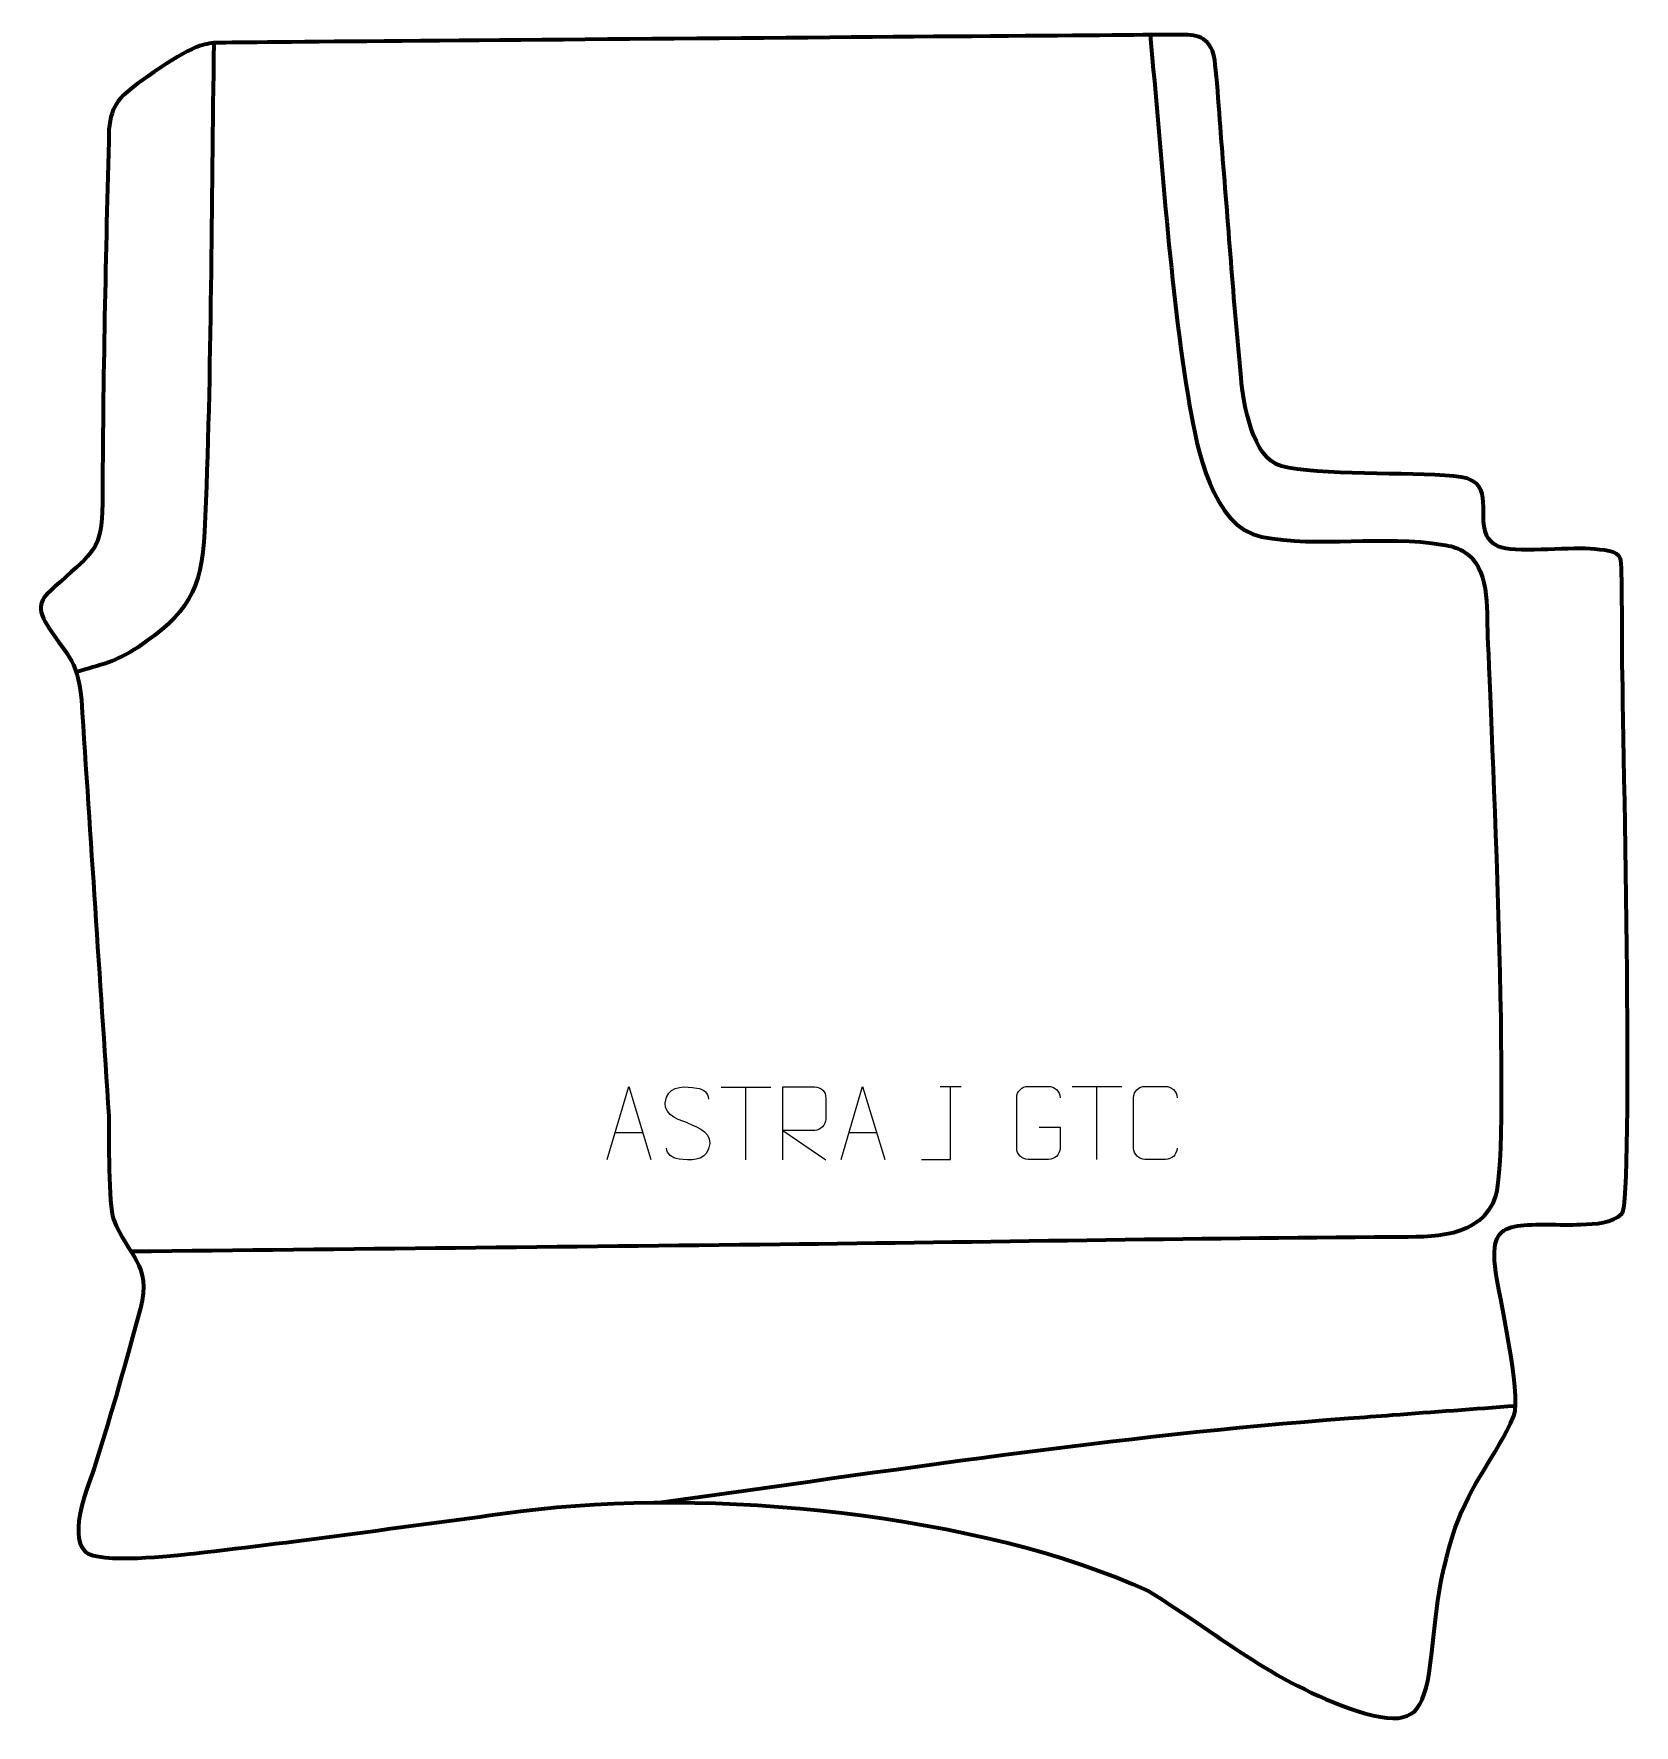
# Model space of a CAD drawing. Header units: millimetres. Extents: x 1101 to 1648, y 204 to 783.
import ezdxf

# ---------------------------------------------------------------- set-up
doc = ezdxf.new("R2010")
doc.units = ezdxf.units.MM
doc.header["$MEASUREMENT"] = 0
doc.layers.add('layer 2', color=7, linetype='Continuous')
doc.layers.add('layer 3', color=7, linetype='Continuous')

msp = doc.modelspace()

# ---------------------------------------------------------------- linework, layer by layer
at = {"layer": 'layer 2', "color": 142, "lineweight": 158}
for points, knots in [([(1482.594, 782.5936), (1486.7543, 740.8839), (1489.1538, 696.8461), (1496.1515, 655.6869), (1496.1515, 655.6869), (1498.5516, 641.5702), (1503.9842, 614.1744), (1520.7077, 610.911), (1520.7077, 610.911), (1540.176, 607.1119), (1562.4376, 611.6403), (1582.8739, 608.227), (1582.8739, 608.227), (1585.4043, 607.7715), (1587.2802, 607.2841), (1589.5669, 606.0998), (1589.5669, 606.0998), (1599.0043, 600.6389), (1597.6495, 586.6954), (1598.0322, 576.9612), (1598.0322, 576.9612), (1599.0801, 550.3135), (1606.0974, 402.0814), (1600.727, 385.3526), (1600.727, 385.3526), (1596.0209, 370.693), (1578.7133, 371.4205), (1565.8553, 371.3457), (1565.8553, 371.3457), (1496.0129, 370.9398), (1425.9569, 369.6204), (1356.0844, 368.837), (1356.0844, 368.837), (1282.1131, 368.0076), (1208.141, 367.2478), (1134.1699, 366.3987)], [0, 0, 0, 0, 0.1, 0.1, 0.1, 0.1, 0.2, 0.2, 0.2, 0.2, 0.3, 0.3, 0.3, 0.3, 0.4, 0.4, 0.4, 0.4, 0.5, 0.5, 0.5, 0.5, 0.6, 0.6, 0.6, 0.6, 0.7, 0.7, 0.7, 0.7, 0.8, 0.8, 0.8, 0.8, 1, 1, 1, 1]), ([(1162.4506, 779.8536), (1161.4186, 724.3351), (1161.7651, 668.108), (1159.2482, 612.7073), (1159.2482, 612.7073), (1158.3366, 592.6415), (1153.1248, 584.3109), (1136.4434, 573.0991), (1136.4434, 573.0991), (1129.2357, 568.2547), (1123.4905, 566.9939), (1115.3695, 564.6466)], [0, 0, 0, 0, 0.25, 0.25, 0.25, 0.25, 0.5, 0.5, 0.5, 0.5, 1, 1, 1, 1]), ([(1314.7114, 280.5971), (1394.0388, 291.4586), (1470.5067, 303.4894), (1550.4304, 309.3968), (1550.4304, 309.3968), (1555.4456, 309.7728), (1560.4609, 310.1488), (1565.4762, 310.5248), (1565.4762, 310.5248), (1579.519, 311.5775), (1593.5618, 312.6303), (1607.6046, 313.6831)], [0, 0, 0, 0, 0.25, 0.25, 0.25, 0.25, 0.5, 0.5, 0.5, 0.5, 1, 1, 1, 1])]:
    msp.add_open_spline(points, degree=3, knots=knots, dxfattribs=at)
at = {"layer": 'layer 2', "color": 250, "lineweight": 9}
for points, knots in [([(1296.9424, 397.9476), (1296.9424, 397.9476), (1304.3134, 422.9011), (1304.3134, 422.9011), (1304.3134, 422.9011), (1304.3134, 422.9011), (1311.8833, 397.9476), (1311.8833, 397.9476)], [0, 0, 0, 0, 0.33333333, 0.33333333, 0.33333333, 0.33333333, 1, 1, 1, 1]), ([(1324.4129, 410.4244), (1320.1646, 411.8948), (1315.2565, 413.6906), (1317.2616, 419.2109), (1317.2616, 419.2109), (1318.7651, 423.3508), (1323.9787, 422.9623), (1327.5823, 422.3612), (1327.5823, 422.3612), (1330.4429, 421.884), (1331.3076, 420.6708), (1331.6182, 418.5867)], [0, 0, 0, 0, 0.25, 0.25, 0.25, 0.25, 0.5, 0.5, 0.5, 0.5, 1, 1, 1, 1]), ([(1357.0755, 397.7738), (1357.0755, 397.7738), (1357.0755, 422.7273), (1357.0755, 422.7273), (1357.0755, 422.7273), (1360.6703, 422.7273), (1364.2658, 422.7273), (1367.861, 422.7273), (1367.861, 422.7273), (1370.1863, 422.6896), (1371.7436, 421.1996), (1371.7395, 418.8332), (1371.7395, 418.8332), (1371.7391, 416.7977), (1371.7391, 413.7383), (1371.7395, 411.7023), (1371.7395, 411.7023), (1371.733, 409.8268), (1369.9207, 407.885), (1367.9112, 407.8659), (1367.9112, 407.8659), (1367.9112, 407.8659), (1357.0755, 407.8659), (1357.0755, 407.8659), (1357.0755, 407.8659), (1357.0755, 407.8659), (1371.7302, 397.7738), (1371.7302, 397.7738)], [0, 0, 0, 0, 0.125, 0.125, 0.125, 0.125, 0.25, 0.25, 0.25, 0.25, 0.375, 0.375, 0.375, 0.375, 0.5, 0.5, 0.5, 0.5, 0.625, 0.625, 0.625, 0.625, 0.75, 0.75, 0.75, 0.75, 1, 1, 1, 1]), ([(1376.9424, 397.9476), (1376.9424, 397.9476), (1384.3134, 422.9011), (1384.3134, 422.9011), (1384.3134, 422.9011), (1384.3134, 422.9011), (1391.8833, 397.9476), (1391.8833, 397.9476)], [0, 0, 0, 0, 0.33333333, 0.33333333, 0.33333333, 0.33333333, 1, 1, 1, 1]), ([(1404.3909, 397.9475), (1404.3909, 397.9475), (1414.4129, 397.9475), (1414.4129, 397.9475), (1414.4129, 397.9475), (1414.4129, 397.9475), (1414.4129, 422.9011), (1414.4129, 422.9011)], [0, 0, 0, 0, 0.33333333, 0.33333333, 0.33333333, 0.33333333, 1, 1, 1, 1]), ([(1444.6678, 408.9333), (1444.6678, 408.9333), (1451.8359, 408.9333), (1451.8359, 408.9333), (1451.8359, 408.9333), (1451.8359, 408.9333), (1451.8359, 401.7652), (1451.8359, 401.7652), (1451.8359, 401.7652), (1451.6962, 399.4418), (1450.019, 397.9622), (1447.8712, 397.9514), (1447.8712, 397.9514), (1445.5394, 397.9518), (1443.2074, 397.9518), (1440.8759, 397.9514), (1440.8759, 397.9514), (1438.951, 397.846), (1436.9788, 399.7305), (1436.99, 401.7478), (1436.99, 401.7478), (1436.9904, 407.5179), (1436.9904, 413.2876), (1436.99, 419.0569), (1436.99, 419.0569), (1436.9942, 421.195), (1438.741, 422.9142), (1440.8933, 422.9008), (1440.8933, 422.9008), (1443.219, 422.9008), (1445.5451, 422.9008), (1447.8712, 422.9008), (1447.8712, 422.9008), (1449.8179, 422.9362), (1451.8093, 421.4447), (1451.8359, 419.007)], [0, 0, 0, 0, 0.1, 0.1, 0.1, 0.1, 0.2, 0.2, 0.2, 0.2, 0.3, 0.3, 0.3, 0.3, 0.4, 0.4, 0.4, 0.4, 0.5, 0.5, 0.5, 0.5, 0.6, 0.6, 0.6, 0.6, 0.7, 0.7, 0.7, 0.7, 0.8, 0.8, 0.8, 0.8, 1, 1, 1, 1]), ([(1491.8359, 401.7653), (1491.6961, 399.4419), (1490.0189, 397.9623), (1487.8712, 397.9515), (1487.8712, 397.9515), (1485.5393, 397.9519), (1483.2074, 397.9519), (1480.8759, 397.9515), (1480.8759, 397.9515), (1478.9509, 397.8461), (1476.9788, 399.7306), (1476.99, 401.7479), (1476.99, 401.7479), (1476.9904, 407.518), (1476.9904, 413.2877), (1476.99, 419.057), (1476.99, 419.057), (1476.9942, 421.1951), (1478.7409, 422.9143), (1480.8933, 422.9008), (1480.8933, 422.9008), (1483.219, 422.9008), (1485.5451, 422.9008), (1487.8712, 422.9008), (1487.8712, 422.9008), (1489.8178, 422.9363), (1491.8092, 421.4448), (1491.8359, 419.0072)], [0, 0, 0, 0, 0.125, 0.125, 0.125, 0.125, 0.25, 0.25, 0.25, 0.25, 0.375, 0.375, 0.375, 0.375, 0.5, 0.5, 0.5, 0.5, 0.625, 0.625, 0.625, 0.625, 0.75, 0.75, 0.75, 0.75, 1, 1, 1, 1]), ([(1324.4129, 410.4243), (1328.4315, 408.7776), (1333.461, 406.8893), (1331.627, 401.529), (1331.627, 401.529), (1330.1672, 397.2626), (1325.2564, 397.5193), (1321.5303, 398.074), (1321.5303, 398.074), (1318.7803, 398.4838), (1317.5594, 399.6973), (1317.1814, 401.8095)], [0, 0, 0, 0, 0.25, 0.25, 0.25, 0.25, 0.5, 0.5, 0.5, 0.5, 1, 1, 1, 1])]:
    msp.add_open_spline(points, degree=3, knots=knots, dxfattribs=at)
for points in [[(1335.9139, 422.7038), (1335.9139, 422.7038), (1352.9011, 422.7038), (1352.9011, 422.7038)], [(1344.4077, 397.7738), (1344.4077, 397.7738), (1344.4077, 422.7273), (1344.4077, 422.7273)], [(1410.8288, 422.9011), (1410.8288, 422.9011), (1417.997, 422.9011), (1417.997, 422.9011)], [(1455.9193, 422.8776), (1455.9193, 422.8776), (1472.9065, 422.8776), (1472.9065, 422.8776)], [(1464.4131, 397.9476), (1464.4131, 397.9476), (1464.4131, 422.9011), (1464.4131, 422.9011)], [(1299.665, 407.197), (1299.665, 407.197), (1309.1607, 407.197), (1309.1607, 407.197)], [(1379.665, 407.197), (1379.665, 407.197), (1389.1607, 407.197), (1389.1607, 407.197)]]:
    msp.add_open_spline(points, degree=3, dxfattribs=at)
at = {"layer": 'layer 3', "color": 242, "lineweight": 158}
msp.add_open_spline([(1491.0424, 782.66), (1497.3939, 782.7181), (1502.1454, 782.9746), (1504.3568, 775.9311), (1504.3568, 775.9311), (1505.2592, 773.0569), (1506.7878, 749.118), (1507.1341, 744.9713), (1507.1341, 744.9713), (1509.3401, 718.4826), (1511.1705, 691.7825), (1513.7265, 665.3482), (1513.7265, 665.3482), (1514.5769, 656.5533), (1517.4881, 637.7041), (1527.5302, 635.0909), (1527.5302, 635.0909), (1539.7945, 631.8994), (1571.3362, 633.0082), (1586.3619, 631.7112), (1586.3619, 631.7112), (1601.7232, 630.3853), (1594.1151, 619.9021), (1597.7656, 611.2022), (1597.7656, 611.2022), (1598.7318, 609.5493), (1600.066, 608.4146), (1601.6272, 607.6519), (1601.6272, 607.6519), (1606.7927, 605.128), (1625.1064, 607.446), (1633.1414, 606.7784), (1633.1414, 606.7784), (1637.3876, 606.4257), (1642.616, 606.2104), (1643.5137, 603.4186), (1643.5137, 603.4186), (1644.1912, 601.3115), (1643.9678, 576.6121), (1644.0104, 572.4877), (1644.0104, 572.4877), (1644.1929, 554.2944), (1648.1644, 383.5856), (1644.0082, 379.4302), (1644.0082, 379.4302), (1640.6373, 376.0601), (1635.0226, 375.8421), (1629.963, 375.6582), (1629.963, 375.6582), (1622.6941, 375.394), (1614.0248, 376.1024), (1608.2565, 375.1672), (1608.2565, 375.1672), (1602.3498, 374.2095), (1599.4427, 371.4957), (1600.5874, 361.4736), (1600.5874, 361.4736), (1601.8034, 350.8266), (1609.9, 318.3574), (1607.0338, 310.1809), (1607.0338, 310.1809), (1600.8013, 295.9719), (1592.3962, 287.4977), (1587.006, 271.8786), (1587.006, 271.8786), (1580.3577, 251.908), (1580.7298, 242.1535), (1578.1101, 222.2369), (1578.1101, 222.2369), (1575.4494, 207.3555), (1571.3801, 204.4069), (1556.1254, 208.3796), (1556.1254, 208.3796), (1525.6992, 217.8723), (1508.1459, 234.1815), (1482.2003, 250.2493), (1482.2003, 250.2493), (1424.5921, 276.7218), (1331.5562, 286.0516), (1267.3355, 277.5636), (1267.3355, 277.5636), (1230.1238, 272.7316), (1193.0124, 267.3267), (1155.7108, 263.1828), (1155.7108, 263.1828), (1148.7082, 262.4088), (1123.3105, 259.4718), (1118.4125, 263.7859), (1118.4125, 263.7859), (1112.412, 270.5199), (1119.6047, 286.2567), (1122.0015, 293.8225), (1122.0015, 293.8225), (1127.4779, 311.2018), (1132.588, 329.4502), (1137.3396, 347.0599), (1137.3396, 347.0599), (1141.3767, 362.0218), (1132.9164, 365.0487), (1128.1042, 377.501), (1128.1042, 377.501), (1126.3164, 382.1273), (1126.5641, 406.1092), (1126.5329, 412.7105), (1126.5329, 412.7105), (1123.3802, 460.2085), (1120.2472, 507.7039), (1117.1373, 555.2043), (1117.1373, 555.2043), (1115.8306, 569.836), (1111.4185, 570.6041), (1104.7935, 581.7969), (1104.7935, 581.7969), (1100.875, 588.417), (1104.8173, 590.8212), (1109.9403, 595.5398), (1109.9403, 595.5398), (1120.7514, 605.4974), (1124.28, 606.2371), (1124.3253, 622.4117), (1124.3253, 622.4117), (1124.461, 664.7782), (1125.4766, 707.8158), (1126.5694, 750.193), (1126.5694, 750.193), (1126.8718, 754.5093), (1128.0055, 757.5583), (1129.7496, 759.9917), (1129.7496, 759.9917), (1132.9129, 764.405), (1150.5338, 776.0502), (1156.0606, 778.2574), (1156.0606, 778.2574), (1158.2477, 779.1308), (1160.2637, 779.6032), (1162.4506, 779.8536), (1162.4506, 779.8536), (1164.6375, 780.104), (1491.0424, 782.66), (1491.0424, 782.66)], degree=3, knots=[0, 0, 0, 0, 0.02777778, 0.02777778, 0.02777778, 0.02777778, 0.05555556, 0.05555556, 0.05555556, 0.05555556, 0.08333333, 0.08333333, 0.08333333, 0.08333333, 0.11111111, 0.11111111, 0.11111111, 0.11111111, 0.13888889, 0.13888889, 0.13888889, 0.13888889, 0.16666667, 0.16666667, 0.16666667, 0.16666667, 0.19444444, 0.19444444, 0.19444444, 0.19444444, 0.22222222, 0.22222222, 0.22222222, 0.22222222, 0.25, 0.25, 0.25, 0.25, 0.27777778, 0.27777778, 0.27777778, 0.27777778, 0.30555556, 0.30555556, 0.30555556, 0.30555556, 0.33333333, 0.33333333, 0.33333333, 0.33333333, 0.36111111, 0.36111111, 0.36111111, 0.36111111, 0.38888889, 0.38888889, 0.38888889, 0.38888889, 0.41666667, 0.41666667, 0.41666667, 0.41666667, 0.44444444, 0.44444444, 0.44444444, 0.44444444, 0.47222222, 0.47222222, 0.47222222, 0.47222222, 0.5, 0.5, 0.5, 0.5, 0.52777778, 0.52777778, 0.52777778, 0.52777778, 0.55555556, 0.55555556, 0.55555556, 0.55555556, 0.58333333, 0.58333333, 0.58333333, 0.58333333, 0.61111111, 0.61111111, 0.61111111, 0.61111111, 0.63888889, 0.63888889, 0.63888889, 0.63888889, 0.66666667, 0.66666667, 0.66666667, 0.66666667, 0.69444444, 0.69444444, 0.69444444, 0.69444444, 0.72222222, 0.72222222, 0.72222222, 0.72222222, 0.75, 0.75, 0.75, 0.75, 0.77777778, 0.77777778, 0.77777778, 0.77777778, 0.80555556, 0.80555556, 0.80555556, 0.80555556, 0.83333333, 0.83333333, 0.83333333, 0.83333333, 0.86111111, 0.86111111, 0.86111111, 0.86111111, 0.88888889, 0.88888889, 0.88888889, 0.88888889, 0.91666667, 0.91666667, 0.91666667, 0.91666667, 0.94444444, 0.94444444, 0.94444444, 0.94444444, 1, 1, 1, 1], dxfattribs=at)

doc.saveas('drawing.dxf')
